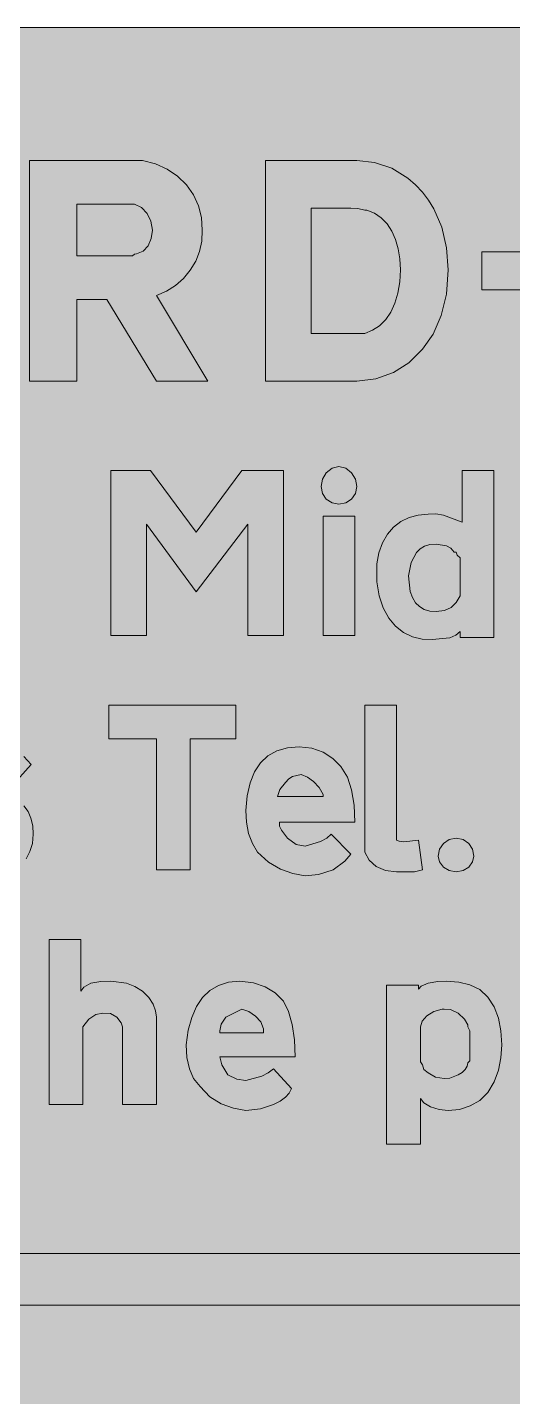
# Model space of a CAD drawing. Header units: metres. Extents: x 10 to 559, y 12 to 260.
# Drawn here: x 329.4 to 373.4, y 135.9 to 259.9 of the extents above; entities that cross this region are included whole.
import ezdxf

# ---------------------------------------------------------------- set-up
doc = ezdxf.new("R2010")
doc.units = ezdxf.units.M
doc.layers.add('FILL_BLACK_000000', color=7, linetype='Continuous', true_color=0x000000)
doc.layers.add('FILL_YELLOW_FFFF00', color=7, linetype='Continuous', true_color=0xffff00)

msp = doc.modelspace()

# ---------------------------------------------------------------- hatches: boundary and pattern name
at = {"layer": 'FILL_BLACK_000000', "true_color": 0x000000}
h = msp.add_hatch(color=7, dxfattribs=at)
h.dxf.hatch_style = 1
h.paths.add_polyline_path([(329.58, 227.88), (329.58, 247.86), (339.84, 247.86), (341.01, 247.56), (342.08, 247.08), (343.02, 246.44), (343.82, 245.66), (344.46, 244.76), (344.93, 243.76), (345.19, 242.69), (345.24, 241.56), (345.22, 240.57), (345.02, 239.62), (344.67, 238.73), (344.18, 237.92), (343.56, 237.18), (342.84, 236.55), (342.01, 236.02), (341.1, 235.62), (345.78, 227.88), (341.1, 227.88), (336.6, 235.26), (333.9, 235.26), (333.9, 227.88), (329.58, 227.88)])
h.paths.add_polyline_path([(339.12, 239.38), (339.3, 239.4), (339.9, 239.66), (340.36, 240.14), (340.64, 240.79), (340.74, 241.56), (340.61, 242.36), (340.27, 243.07), (339.75, 243.61), (339.12, 243.9), (333.9, 243.9), (333.9, 239.22), (338.94, 239.22), (339.12, 239.38)], flags=16)
h = msp.add_hatch(color=7, dxfattribs=at)
h.dxf.hatch_style = 1
h.paths.add_polyline_path([(351, 247.86), (359.28, 247.86), (360.89, 247.69), (362.45, 247.16), (363.91, 246.27), (364.59, 245.67), (365.22, 244.98), (365.79, 244.27), (366.27, 243.5), (367, 241.81), (367.42, 239.94), (367.56, 237.96), (367.4, 235.77), (366.93, 233.82), (366.19, 232.14), (365.22, 230.76), (364.01, 229.55), (362.59, 228.65), (360.99, 228.08), (359.28, 227.88), (351, 227.88), (351, 247.86)])
h.paths.add_polyline_path([(358.74, 232.2), (359.64, 232.2), (360, 232.2), (360.71, 232.48), (361.34, 232.9), (361.9, 233.45), (362.36, 234.14), (362.74, 234.94), (363.01, 235.85), (363.18, 236.86), (363.24, 237.96), (363.19, 238.95), (363.04, 239.87), (362.79, 240.71), (362.45, 241.47), (362.02, 242.13), (361.49, 242.67), (360.88, 243.08), (360.18, 243.36), (360.07, 243.36), (360, 243.36), (359.37, 243.52), (358.74, 243.54), (358.56, 243.54), (355.14, 243.54), (355.14, 232.2), (358.38, 232.2), (358.6, 232.2), (358.74, 232.2)], flags=16)
h = msp.add_hatch(color=7, dxfattribs=at)
h.dxf.hatch_style = 1
h.paths.add_polyline_path([(377.1, 239.58), (377.1, 236.16), (370.62, 236.16), (370.62, 239.58), (377.1, 239.58)])
h = msp.add_hatch(color=7, dxfattribs=at)
h.dxf.hatch_style = 1
h.paths.add_polyline_path([(340.2, 214.92), (340.2, 204.84), (336.96, 204.84), (336.96, 219.78), (340.56, 219.78), (344.7, 214.2), (348.84, 219.78), (352.62, 219.78), (352.62, 204.84), (349.38, 204.84), (349.38, 214.92), (344.7, 208.8), (340.2, 214.92)])
h = msp.add_hatch(color=7, dxfattribs=at)
h.dxf.hatch_style = 1
h.paths.add_polyline_path([(359.15, 217.71), (358.81, 217.19), (358.29, 216.85), (357.66, 216.72), (357.03, 216.85), (356.51, 217.19), (356.17, 217.71), (356.04, 218.34), (356.17, 219), (356.51, 219.58), (357.03, 219.99), (357.66, 220.14), (358.29, 219.99), (358.81, 219.58), (359.15, 219), (359.28, 218.34), (359.15, 217.71)])
h = msp.add_hatch(color=7, dxfattribs=at)
h.dxf.hatch_style = 1
h.paths.add_polyline_path([(371.7, 219.78), (371.7, 204.66), (368.64, 204.66), (368.64, 205.2), (368.27, 204.86), (367.72, 204.64), (366.12, 204.48), (365.19, 204.5), (364.32, 204.71), (363.51, 205.1), (362.79, 205.67), (362.17, 206.42), (361.67, 207.34), (361.3, 208.43), (361.08, 209.7), (361.08, 211.32), (361.28, 212.34), (361.61, 213.24), (362.05, 214.01), (362.61, 214.65), (363.27, 215.16), (364.02, 215.52), (364.85, 215.74), (365.76, 215.82), (366.44, 215.86), (367.15, 215.73), (368.82, 215.1), (368.82, 219.78), (371.7, 219.78)])
h.paths.add_polyline_path([(368.64, 211.86), (368.39, 212.13), (368.28, 212.4), (368.1, 212.4), (367.8, 212.74), (367.42, 212.96), (366.48, 213.12), (365.91, 213.07), (365.43, 212.92), (365.02, 212.68), (364.68, 212.35), (364.2, 211.45), (363.96, 210.24), (364.13, 208.82), (364.33, 208.27), (364.61, 207.81), (364.97, 207.46), (365.4, 207.2), (365.91, 207.05), (366.48, 207), (367.22, 207.1), (367.83, 207.38), (368.3, 207.84), (368.64, 208.44), (368.64, 211.14), (368.64, 211.86)], flags=16)
h = msp.add_hatch(color=7, dxfattribs=at)
h.dxf.hatch_style = 1
h.paths.add_polyline_path([(359.1, 215.64), (359.1, 204.84), (356.22, 204.84), (356.22, 215.64), (359.1, 215.64)])
h = msp.add_hatch(color=7, dxfattribs=at)
h.dxf.hatch_style = 1
h.paths.add_polyline_path([(344.16, 183.6), (341.1, 183.6), (341.1, 195.48), (336.78, 195.48), (336.78, 198.54), (348.3, 198.54), (348.3, 195.48), (344.16, 195.48), (344.16, 183.6)])
h = msp.add_hatch(color=7, dxfattribs=at)
h.dxf.hatch_style = 1
h.paths.add_polyline_path([(362.88, 186.48), (362.88, 186.3), (363.11, 186.2), (363.53, 186.16), (364.86, 186.3), (365.22, 183.6), (364.5, 183.42), (362.88, 183.42), (361.87, 183.55), (361.04, 183.91), (360.4, 184.48), (360, 185.22), (360, 185.76), (360, 198.54), (362.88, 198.54), (362.88, 186.48)])
h = msp.add_hatch(color=7, dxfattribs=at)
h.dxf.hatch_style = 1
h.paths.add_polyline_path([(329.86, 186.01), (329.64, 185.26), (329.28, 184.62), (328.77, 184.07), (328.13, 183.64), (327.36, 183.32), (326.46, 183.13), (325.44, 183.06), (323.89, 183.19), (322.51, 183.6), (321.34, 184.27), (320.4, 185.22), (322.38, 187.38), (323.1, 186.7), (323.82, 186.3), (324.63, 185.98), (325.44, 185.94), (326.11, 185.96), (326.52, 186.12), (326.68, 186.41), (326.7, 186.84), (326.56, 187.31), (326.14, 187.65), (325.41, 187.85), (324.36, 187.92), (323.04, 188.32), (322.51, 188.63), (322.06, 189), (321.7, 189.44), (321.42, 189.94), (321.12, 191.16), (321.25, 192.05), (321.5, 192.81), (321.87, 193.46), (322.38, 193.99), (323.02, 194.41), (323.8, 194.7), (324.73, 194.88), (325.8, 194.94), (327.08, 194.81), (328.18, 194.44), (329.09, 193.88), (329.76, 193.14), (327.96, 191.16), (327.58, 191.68), (327.06, 192.06), (326.41, 192.31), (325.62, 192.42), (324.56, 192.04), (324.28, 191.79), (324.18, 191.52), (324.31, 191.09), (324.72, 190.8), (326.34, 190.62), (327.22, 190.44), (327.97, 190.18), (328.59, 189.84), (329.08, 189.4), (329.47, 188.89), (329.73, 188.29), (329.89, 187.61), (329.94, 186.84), (329.86, 186.01)])
h = msp.add_hatch(color=7, dxfattribs=at)
h.dxf.hatch_style = 1
h.paths.add_polyline_path([(352.28, 187.56), (352.44, 187.2), (352.98, 186.48), (353.79, 185.92), (354.6, 185.76), (355.97, 186.17), (356.55, 186.47), (356.94, 186.84), (358.74, 185.04), (358.2, 184.39), (357.12, 183.6), (355.79, 183.2), (354.6, 183.06), (353.49, 183.27), (352.37, 183.67), (351.28, 184.3), (350.28, 185.22), (349.81, 185.99), (349.47, 186.91), (349.27, 187.93), (349.2, 189), (349.33, 190.33), (349.6, 191.49), (350.01, 192.48), (350.55, 193.3), (351.22, 193.93), (352.03, 194.39), (352.98, 194.67), (354.06, 194.76), (355.21, 194.63), (356.22, 194.27), (357.1, 193.7), (357.84, 192.96), (358.42, 192.02), (358.81, 190.85), (359.03, 189.47), (359.1, 187.92), (352.26, 187.92), (352.28, 187.56)])
h.paths.add_polyline_path([(356.22, 190.44), (355.86, 191.08), (355.36, 191.61), (354.8, 192.01), (354.24, 192.24), (353.45, 192.08), (353.1, 191.86), (352.8, 191.52), (352.3, 190.89), (352.08, 190.26), (356.22, 190.26), (356.22, 190.44)], flags=16)
h = msp.add_hatch(color=7, dxfattribs=at)
h.dxf.hatch_style = 1
h.paths.add_polyline_path([(369.77, 184.33), (369.43, 183.87), (368.91, 183.54), (368.28, 183.42), (367.65, 183.54), (367.13, 183.87), (366.79, 184.33), (366.66, 184.86), (366.79, 185.49), (367.13, 186.01), (367.65, 186.35), (368.28, 186.48), (368.91, 186.35), (369.43, 186.01), (369.77, 185.49), (369.9, 184.86), (369.77, 184.33)])
h = msp.add_hatch(color=7, dxfattribs=at)
h.dxf.hatch_style = 1
h.paths.add_polyline_path([(338.4, 173.34), (339.14, 173.06), (339.84, 172.62), (340.42, 172.05), (340.81, 171.45), (341.03, 170.85), (341.1, 170.28), (341.1, 162.36), (338.04, 162.36), (338.04, 169.38), (337.9, 169.76), (337.5, 170.28), (336.94, 170.59), (336.24, 170.64), (335.61, 170.5), (334.98, 170.1), (334.44, 169.38), (334.44, 168.66), (334.44, 162.36), (331.38, 162.36), (331.38, 177.3), (334.26, 177.3), (334.26, 172.62), (334.51, 172.98), (335.16, 173.34), (336.06, 173.5), (336.96, 173.52), (338.4, 173.34)])
h = msp.add_hatch(color=7, dxfattribs=at)
h.dxf.hatch_style = 1
h.paths.add_polyline_path([(347.04, 165.96), (347.58, 165.06), (348.39, 164.66), (349.2, 164.52), (350.66, 164.93), (351.25, 165.23), (351.72, 165.6), (353.34, 163.8), (353.14, 163.4), (352.8, 163.01), (352.33, 162.66), (351.72, 162.36), (350.53, 161.96), (349.2, 161.82), (348.1, 162.03), (346.99, 162.43), (345.96, 163.06), (345.06, 163.98), (344.48, 164.72), (344.09, 165.6), (343.87, 166.61), (343.8, 167.76), (343.99, 169.09), (344.31, 170.25), (344.74, 171.24), (345.28, 172.06), (345.95, 172.69), (346.74, 173.15), (347.64, 173.43), (348.66, 173.52), (349.91, 173.39), (350.98, 173.03), (351.87, 172.46), (352.62, 171.72), (353.09, 170.78), (353.43, 169.61), (353.63, 168.23), (353.7, 166.68), (346.86, 166.68), (347.04, 165.96)])
h.paths.add_polyline_path([(350.82, 169.2), (350.56, 169.84), (350.1, 170.37), (349.5, 170.77), (348.84, 171), (347.4, 170.28), (346.99, 169.65), (346.86, 169.02), (346.86, 168.84), (350.82, 168.84), (350.82, 169.2)], flags=16)
h = msp.add_hatch(color=7, dxfattribs=at)
h.dxf.hatch_style = 1
h.paths.add_polyline_path([(372.13, 165.47), (371.74, 164.42), (371.16, 163.44), (370.42, 162.73), (369.56, 162.23), (368.6, 161.92), (367.56, 161.82), (366.74, 161.91), (365.96, 162.16), (365.36, 162.5), (365.04, 162.9), (365.04, 158.76), (361.98, 158.76), (361.98, 173.16), (364.86, 173.16), (364.86, 172.8), (365.11, 173.07), (365.76, 173.34), (366.64, 173.5), (367.38, 173.52), (368.53, 173.45), (369.54, 173.21), (370.42, 172.76), (371.16, 172.08), (371.74, 171.2), (372.13, 170.19), (372.35, 169.04), (372.42, 167.76), (372.35, 166.58), (372.13, 165.47)])
h.paths.add_polyline_path([(368.46, 165.06), (368.83, 165.25), (369.11, 165.53), (369.3, 165.84), (369.36, 166.14), (369.54, 166.32), (369.54, 169.02), (369.36, 169.38), (369.36, 169.56), (369.05, 170.1), (368.46, 170.64), (367.76, 170.96), (367.2, 171), (367.02, 171), (366.26, 170.77), (365.63, 170.39), (365.2, 169.91), (365.04, 169.38), (365.04, 166.5), (365.06, 166.23), (365.22, 165.96), (365.36, 165.53), (365.76, 165.24), (366.41, 164.84), (367.2, 164.7), (367.7, 164.75), (368.46, 165.06)], flags=16)
h = msp.add_hatch(color=7, dxfattribs=at)
h.dxf.hatch_style = 1
h.paths.add_polyline_path([(63.54, 144.18), (63.54, 148.86), (496.98, 148.86), (492.3, 153.54), (499.32, 153.54), (506.34, 146.52), (499.32, 139.32), (492.3, 139.32), (496.98, 144.18), (63.54, 144.18)])
at = {"layer": 'FILL_YELLOW_FFFF00', "true_color": 0xffff00}
h = msp.add_hatch(color=7, dxfattribs=at)
h.dxf.hatch_style = 1
h.paths.add_polyline_path([(553.87, 259.76), (555.21, 259.31), (556.42, 258.63), (557.46, 257.76), (558.3, 256.72), (558.92, 255.51), (559.31, 254.17), (559.44, 252.72), (559.44, 18.9), (559.4, 17.57), (559.29, 16.95), (559.08, 16.38), (558.41, 15.05), (557.46, 13.86), (556.32, 12.94), (555.08, 12.33), (553.76, 11.99), (552.42, 11.88), (17.46, 11.88), (16.12, 11.99), (14.81, 12.33), (13.56, 12.94), (12.42, 13.86), (11.48, 15.03), (10.8, 16.31), (10.4, 17.63), (10.26, 18.9), (10.26, 252.72), (10.4, 254.07), (10.8, 255.42), (11.48, 256.66), (12.42, 257.76), (13.52, 258.71), (14.76, 259.38), (16.11, 259.79), (17.46, 259.92), (552.42, 259.92), (553.87, 259.76)])

# ---------------------------------------------------------------- linework, layer by layer
at = {"layer": 'FILL_BLACK_000000', "lineweight": 0, "true_color": 0x000000}
for points in [[(329.58, 227.88), (329.58, 247.86), (339.84, 247.86), (341.01, 247.56), (342.08, 247.08), (343.02, 246.44), (343.82, 245.66), (344.46, 244.76), (344.93, 243.76), (345.19, 242.69), (345.24, 241.56), (345.22, 240.57), (345.02, 239.62), (344.67, 238.73), (344.18, 237.92), (343.56, 237.18), (342.84, 236.55), (342.01, 236.02), (341.1, 235.62), (345.78, 227.88), (341.1, 227.88), (336.6, 235.26), (333.9, 235.26), (333.9, 227.88)], [(351, 247.86), (359.28, 247.86), (360.89, 247.69), (362.45, 247.16), (363.91, 246.27), (364.59, 245.67), (365.22, 244.98), (365.79, 244.27), (366.27, 243.5), (367, 241.81), (367.42, 239.94), (367.56, 237.96), (367.4, 235.77), (366.93, 233.82), (366.19, 232.14), (365.22, 230.76), (364.01, 229.55), (362.59, 228.65), (360.99, 228.08), (359.28, 227.88), (351, 227.88)], [(339.12, 239.38), (339.3, 239.4), (339.9, 239.66), (340.36, 240.14), (340.64, 240.79), (340.74, 241.56), (340.61, 242.36), (340.27, 243.07), (339.75, 243.61), (339.12, 243.9), (333.9, 243.9), (333.9, 239.22), (338.94, 239.22)], [(358.74, 232.2), (359.64, 232.2), (360, 232.2), (360.71, 232.48), (361.34, 232.9), (361.9, 233.45), (362.36, 234.14), (362.74, 234.94), (363.01, 235.85), (363.18, 236.86), (363.24, 237.96), (363.19, 238.95), (363.04, 239.87), (362.79, 240.71), (362.45, 241.47), (362.02, 242.13), (361.49, 242.67), (360.88, 243.08), (360.18, 243.36), (360.07, 243.36), (360, 243.36), (359.37, 243.52), (358.74, 243.54), (358.56, 243.54), (355.14, 243.54), (355.14, 232.2), (358.38, 232.2), (358.6, 232.2)], [(377.1, 239.58), (377.1, 236.16), (370.62, 236.16), (370.62, 239.58)], [(340.2, 214.92), (340.2, 204.84), (336.96, 204.84), (336.96, 219.78), (340.56, 219.78), (344.7, 214.2), (348.84, 219.78), (352.62, 219.78), (352.62, 204.84), (349.38, 204.84), (349.38, 214.92), (344.7, 208.8)], [(359.15, 217.71), (358.81, 217.19), (358.29, 216.85), (357.66, 216.72), (357.03, 216.85), (356.51, 217.19), (356.17, 217.71), (356.04, 218.34), (356.17, 219), (356.51, 219.58), (357.03, 219.99), (357.66, 220.14), (358.29, 219.99), (358.81, 219.58), (359.15, 219), (359.28, 218.34)], [(371.7, 219.78), (371.7, 204.66), (368.64, 204.66), (368.64, 205.2), (368.27, 204.86), (367.72, 204.64), (366.12, 204.48), (365.19, 204.5), (364.32, 204.71), (363.51, 205.1), (362.79, 205.67), (362.17, 206.42), (361.67, 207.34), (361.3, 208.43), (361.08, 209.7), (361.08, 211.32), (361.28, 212.34), (361.61, 213.24), (362.05, 214.01), (362.61, 214.65), (363.27, 215.16), (364.02, 215.52), (364.85, 215.74), (365.76, 215.82), (366.44, 215.86), (367.15, 215.73), (368.82, 215.1), (368.82, 219.78)], [(359.1, 215.64), (359.1, 204.84), (356.22, 204.84), (356.22, 215.64)], [(368.64, 211.86), (368.39, 212.13), (368.28, 212.4), (368.1, 212.4), (367.8, 212.74), (367.42, 212.96), (366.48, 213.12), (365.91, 213.07), (365.43, 212.92), (365.02, 212.68), (364.68, 212.35), (364.2, 211.45), (363.96, 210.24), (364.13, 208.82), (364.33, 208.27), (364.61, 207.81), (364.97, 207.46), (365.4, 207.2), (365.91, 207.05), (366.48, 207), (367.22, 207.1), (367.83, 207.38), (368.3, 207.84), (368.64, 208.44), (368.64, 211.14)], [(344.16, 183.6), (341.1, 183.6), (341.1, 195.48), (336.78, 195.48), (336.78, 198.54), (348.3, 198.54), (348.3, 195.48), (344.16, 195.48)], [(362.88, 186.48), (362.88, 186.3), (363.11, 186.2), (363.53, 186.16), (364.86, 186.3), (365.22, 183.6), (364.5, 183.42), (362.88, 183.42), (361.87, 183.55), (361.04, 183.91), (360.4, 184.48), (360, 185.22), (360, 185.76), (360, 198.54), (362.88, 198.54)], [(352.28, 187.56), (352.44, 187.2), (352.98, 186.48), (353.79, 185.92), (354.6, 185.76), (355.97, 186.17), (356.55, 186.47), (356.94, 186.84), (358.74, 185.04), (358.2, 184.39), (357.12, 183.6), (355.79, 183.2), (354.6, 183.06), (353.49, 183.27), (352.37, 183.67), (351.28, 184.3), (350.28, 185.22), (349.81, 185.99), (349.47, 186.91), (349.27, 187.93), (349.2, 189), (349.33, 190.33), (349.6, 191.49), (350.01, 192.48), (350.55, 193.3), (351.22, 193.93), (352.03, 194.39), (352.98, 194.67), (354.06, 194.76), (355.21, 194.63), (356.22, 194.27), (357.1, 193.7), (357.84, 192.96), (358.42, 192.02), (358.81, 190.85), (359.03, 189.47), (359.1, 187.92), (352.26, 187.92)], [(356.22, 190.44), (355.86, 191.08), (355.36, 191.61), (354.8, 192.01), (354.24, 192.24), (353.45, 192.08), (353.1, 191.86), (352.8, 191.52), (352.3, 190.89), (352.08, 190.26), (356.22, 190.26)], [(369.77, 184.33), (369.43, 183.87), (368.91, 183.54), (368.28, 183.42), (367.65, 183.54), (367.13, 183.87), (366.79, 184.33), (366.66, 184.86), (366.79, 185.49), (367.13, 186.01), (367.65, 186.35), (368.28, 186.48), (368.91, 186.35), (369.43, 186.01), (369.77, 185.49), (369.9, 184.86)], [(338.4, 173.34), (339.14, 173.06), (339.84, 172.62), (340.42, 172.05), (340.81, 171.45), (341.03, 170.85), (341.1, 170.28), (341.1, 162.36), (338.04, 162.36), (338.04, 169.38), (337.9, 169.76), (337.5, 170.28), (336.94, 170.59), (336.24, 170.64), (335.61, 170.5), (334.98, 170.1), (334.44, 169.38), (334.44, 168.66), (334.44, 162.36), (331.38, 162.36), (331.38, 177.3), (334.26, 177.3), (334.26, 172.62), (334.51, 172.98), (335.16, 173.34), (336.06, 173.5), (336.96, 173.52)], [(347.04, 165.96), (347.58, 165.06), (348.39, 164.66), (349.2, 164.52), (350.66, 164.93), (351.25, 165.23), (351.72, 165.6), (353.34, 163.8), (353.14, 163.4), (352.8, 163.01), (352.33, 162.66), (351.72, 162.36), (350.53, 161.96), (349.2, 161.82), (348.1, 162.03), (346.99, 162.43), (345.96, 163.06), (345.06, 163.98), (344.48, 164.72), (344.09, 165.6), (343.87, 166.61), (343.8, 167.76), (343.99, 169.09), (344.31, 170.25), (344.74, 171.24), (345.28, 172.06), (345.95, 172.69), (346.74, 173.15), (347.64, 173.43), (348.66, 173.52), (349.91, 173.39), (350.98, 173.03), (351.87, 172.46), (352.62, 171.72), (353.09, 170.78), (353.43, 169.61), (353.63, 168.23), (353.7, 166.68), (346.86, 166.68)], [(372.13, 165.47), (371.74, 164.42), (371.16, 163.44), (370.42, 162.73), (369.56, 162.23), (368.6, 161.92), (367.56, 161.82), (366.74, 161.91), (365.96, 162.16), (365.36, 162.5), (365.04, 162.9), (365.04, 158.76), (361.98, 158.76), (361.98, 173.16), (364.86, 173.16), (364.86, 172.8), (365.11, 173.07), (365.76, 173.34), (366.64, 173.5), (367.38, 173.52), (368.53, 173.45), (369.54, 173.21), (370.42, 172.76), (371.16, 172.08), (371.74, 171.2), (372.13, 170.19), (372.35, 169.04), (372.42, 167.76), (372.35, 166.58)], [(350.82, 169.2), (350.56, 169.84), (350.1, 170.37), (349.5, 170.77), (348.84, 171), (347.4, 170.28), (346.99, 169.65), (346.86, 169.02), (346.86, 168.84), (350.82, 168.84)], [(368.46, 165.06), (368.83, 165.25), (369.11, 165.53), (369.3, 165.84), (369.36, 166.14), (369.54, 166.32), (369.54, 169.02), (369.36, 169.38), (369.36, 169.56), (369.05, 170.1), (368.46, 170.64), (367.76, 170.96), (367.2, 171), (367.02, 171), (366.26, 170.77), (365.63, 170.39), (365.2, 169.91), (365.04, 169.38), (365.04, 166.5), (365.06, 166.23), (365.22, 165.96), (365.36, 165.53), (365.76, 165.24), (366.41, 164.84), (367.2, 164.7), (367.7, 164.75)], [(63.54, 144.18), (63.54, 148.86), (496.98, 148.86), (492.3, 153.54), (499.32, 153.54), (506.34, 146.52), (499.32, 139.32), (492.3, 139.32), (496.98, 144.18)]]:
    msp.add_lwpolyline(points, close=True, dxfattribs=at)
for points in [[(329.09, 193.88), (329.76, 193.14), (327.96, 191.16)], [(329.08, 189.4), (329.47, 188.89), (329.73, 188.29), (329.89, 187.61), (329.94, 186.84), (329.86, 186.01), (329.64, 185.26), (329.28, 184.62)]]:
    msp.add_lwpolyline(points, dxfattribs=at)
at = {"layer": 'FILL_YELLOW_FFFF00', "lineweight": 0, "true_color": 0xffff00}
msp.add_lwpolyline([(552.42, 11.88), (17.46, 11.88), (16.12, 11.99), (14.81, 12.33), (13.56, 12.94), (12.42, 13.86), (11.48, 15.03), (10.8, 16.31), (10.4, 17.63), (10.26, 18.9), (10.26, 252.72), (10.4, 254.07), (10.8, 255.42), (11.48, 256.66), (12.42, 257.76), (13.52, 258.71), (14.76, 259.38), (16.11, 259.79), (17.46, 259.92), (552.42, 259.92)], dxfattribs=at)

doc.saveas('drawing.dxf')
